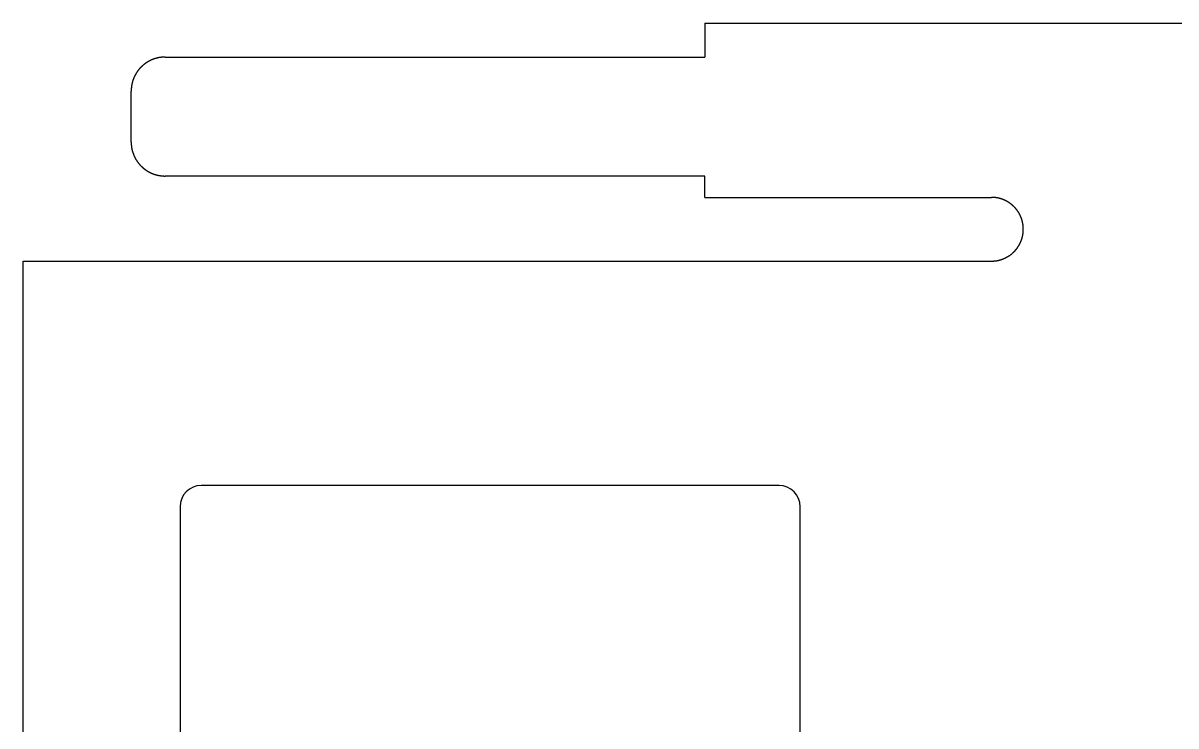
# Model space of a CAD drawing. Header units: millimetres. Extents: x -11 to 340, y -118 to 18.
# Drawn here: x -10.99 to 16.14, y 1.34 to 17.88 of the extents above; entities that cross this region are included whole.
import ezdxf

# ---------------------------------------------------------------- set-up
doc = ezdxf.new("R2010")
doc.units = ezdxf.units.MM
doc.header["$MEASUREMENT"] = 0
doc.layers.add('BLACK', color=7, linetype='CONTINUOUS')

msp = doc.modelspace()

# ---------------------------------------------------------------- linework, layer by layer
at = {"layer": 'BLACK', "linetype": 'Continuous'}
for p, q in [((5.05, 17.882529), (5.05, 17.082529)), ((5.05, 17.882529), (35.05, 17.882529)), ((-8.237494, 16.825536), (-8.240211, 16.822583)), ((-8.234763, 16.828475), (-8.237494, 16.825536)), ((-8.232016, 16.831401), (-8.234763, 16.828475)), ((-8.229256, 16.834312), (-8.232016, 16.831401)), ((-8.22648, 16.83721), (-8.229256, 16.834312)), ((-8.223691, 16.840095), (-8.22648, 16.83721)), ((-8.220887, 16.842965), (-8.223691, 16.840095)), ((-8.218069, 16.845821), (-8.220887, 16.842965)), ((-8.21239, 16.851491), (-8.218069, 16.845821)), ((-8.206654, 16.857104), (-8.21239, 16.851491)), ((-8.200864, 16.86266), (-8.206654, 16.857104)), ((-8.195018, 16.868157), (-8.200864, 16.86266)), ((-8.189119, 16.873595), (-8.195018, 16.868157)), ((-8.183166, 16.878974), (-8.189119, 16.873595)), ((-8.17716, 16.884292), (-8.183166, 16.878974)), ((-8.171102, 16.889551), (-8.17716, 16.884292)), ((-8.164993, 16.894747), (-8.171102, 16.889551)), ((-8.158832, 16.899882), (-8.164993, 16.894747)), ((-8.152622, 16.904955), (-8.158832, 16.899882)), ((-8.146362, 16.909965), (-8.152622, 16.904955)), ((-8.140054, 16.914911), (-8.146362, 16.909965)), ((-8.133698, 16.919793), (-8.140054, 16.914911)), ((-8.127294, 16.924611), (-8.133698, 16.919793)), ((-8.120844, 16.929364), (-8.127294, 16.924611)), ((-8.114347, 16.934051), (-8.120844, 16.929364)), ((-8.107806, 16.938673), (-8.114347, 16.934051)), ((-8.10122, 16.943227), (-8.107806, 16.938673)), ((-8.094591, 16.947715), (-8.10122, 16.943227)), ((-8.087918, 16.952136), (-8.094591, 16.947715)), ((-8.081203, 16.956489), (-8.087918, 16.952136)), ((-8.074447, 16.960773), (-8.081203, 16.956489)), ((-8.067649, 16.964989), (-8.074447, 16.960773)), ((-8.060812, 16.969135), (-8.067649, 16.964989)), ((-8.053935, 16.973212), (-8.060812, 16.969135)), ((-8.047019, 16.977219), (-8.053935, 16.973212)), ((-8.040065, 16.981156), (-8.047019, 16.977219)), ((-8.033073, 16.985022), (-8.040065, 16.981156)), ((-8.026045, 16.988817), (-8.033073, 16.985022)), ((-8.018981, 16.992541), (-8.026045, 16.988817)), ((-8.011882, 16.996192), (-8.018981, 16.992541)), ((-8.004748, 16.999772), (-8.011882, 16.996192)), ((-7.99758, 17.00328), (-8.004748, 16.999772)), ((-7.990379, 17.006714), (-7.99758, 17.00328)), ((-7.983146, 17.010076), (-7.990379, 17.006714)), ((-7.975881, 17.013364), (-7.983146, 17.010076)), ((-7.968584, 17.016579), (-7.975881, 17.013364)), ((-7.961257, 17.01972), (-7.968584, 17.016579)), ((-7.9539, 17.022786), (-7.961257, 17.01972)), ((-7.946514, 17.025779), (-7.9539, 17.022786)), ((-7.939099, 17.028696), (-7.946514, 17.025779)), ((-7.931657, 17.031539), (-7.939099, 17.028696)), ((-7.924187, 17.034307), (-7.931657, 17.031539)), ((-7.91669, 17.036999), (-7.924187, 17.034307)), ((-7.909168, 17.039616), (-7.91669, 17.036999)), ((-7.90162, 17.042157), (-7.909168, 17.039616)), ((-7.894047, 17.044622), (-7.90162, 17.042157)), ((-7.88645, 17.047011), (-7.894047, 17.044622)), ((-7.87883, 17.049323), (-7.88645, 17.047011)), ((-7.871186, 17.051559), (-7.87883, 17.049323)), ((-7.86352, 17.053718), (-7.871186, 17.051559)), ((-7.855833, 17.055801), (-7.86352, 17.053718)), ((-7.848124, 17.057806), (-7.855833, 17.055801)), ((-7.840394, 17.059734), (-7.848124, 17.057806)), ((-7.832644, 17.061585), (-7.840394, 17.059734)), ((-7.824875, 17.063358), (-7.832644, 17.061585)), ((-7.817087, 17.065054), (-7.824875, 17.063358)), ((-7.80928, 17.066672), (-7.817087, 17.065054)), ((-7.801455, 17.068212), (-7.80928, 17.066672)), ((-7.793612, 17.069674), (-7.801455, 17.068212)), ((-7.785753, 17.071058), (-7.793612, 17.069674)), ((-7.777877, 17.072364), (-7.785753, 17.071058)), ((-7.769985, 17.073591), (-7.777877, 17.072364)), ((-7.762078, 17.07474), (-7.769985, 17.073591)), ((-7.754155, 17.07581), (-7.762078, 17.07474)), ((-7.746218, 17.076802), (-7.754155, 17.07581)), ((-7.738267, 17.077715), (-7.746218, 17.076802)), ((-7.730303, 17.078549), (-7.738267, 17.077715)), ((-7.722325, 17.079304), (-7.730303, 17.078549)), ((-7.714334, 17.07998), (-7.722325, 17.079304)), ((-7.706331, 17.080576), (-7.714334, 17.07998)), ((-7.698316, 17.081094), (-7.706331, 17.080576)), ((-7.69029, 17.081532), (-7.698316, 17.081094)), ((-7.682253, 17.081891), (-7.69029, 17.081532)), ((-7.674204, 17.08217), (-7.682253, 17.081891)), ((-7.666146, 17.082369), (-7.674204, 17.08217)), ((-7.658078, 17.082489), (-7.666146, 17.082369)), ((-7.65, 17.082529), (-7.658078, 17.082489)), ((-7.65, 17.082529), (5.05, 17.082529)), ((-8.402779, 16.553956), (-8.404122, 16.550201)), ((-8.401417, 16.557703), (-8.402779, 16.553956)), ((-8.400036, 16.561444), (-8.401417, 16.557703)), ((-8.398636, 16.565177), (-8.400036, 16.561444)), ((-8.397218, 16.568905), (-8.398636, 16.565177)), ((-8.395781, 16.572624), (-8.397218, 16.568905)), ((-8.394324, 16.576338), (-8.395781, 16.572624)), ((-8.39285, 16.580042), (-8.394324, 16.576338)), ((-8.391356, 16.583742), (-8.39285, 16.580042)), ((-8.389844, 16.587432), (-8.391356, 16.583742)), ((-8.388313, 16.591117), (-8.389844, 16.587432)), ((-8.386764, 16.594793), (-8.388313, 16.591117)), ((-8.385196, 16.598462), (-8.386764, 16.594793)), ((-8.38361, 16.602123), (-8.385196, 16.598462)), ((-8.382005, 16.605777), (-8.38361, 16.602123)), ((-8.380382, 16.609422), (-8.382005, 16.605777)), ((-8.37874, 16.613061), (-8.380382, 16.609422)), ((-8.37708, 16.61669), (-8.37874, 16.613061)), ((-8.375402, 16.620313), (-8.37708, 16.61669)), ((-8.373705, 16.623926), (-8.375402, 16.620313)), ((-8.37199, 16.627532), (-8.373705, 16.623926)), ((-8.370257, 16.631129), (-8.37199, 16.627532)), ((-8.368505, 16.634719), (-8.370257, 16.631129)), ((-8.366736, 16.638298), (-8.368505, 16.634719)), ((-8.364948, 16.641871), (-8.366736, 16.638298)), ((-8.363143, 16.645434), (-8.364948, 16.641871)), ((-8.361319, 16.648989), (-8.363143, 16.645434)), ((-8.359478, 16.652534), (-8.361319, 16.648989)), ((-8.357618, 16.656071), (-8.359478, 16.652534)), ((-8.355741, 16.659599), (-8.357618, 16.656071)), ((-8.353845, 16.663118), (-8.355741, 16.659599)), ((-8.351932, 16.666627), (-8.353845, 16.663118)), ((-8.350001, 16.670128), (-8.351932, 16.666627)), ((-8.348052, 16.673619), (-8.350001, 16.670128)), ((-8.346086, 16.677101), (-8.348052, 16.673619)), ((-8.344102, 16.680572), (-8.346086, 16.677101)), ((-8.3421, 16.684036), (-8.344102, 16.680572)), ((-8.340082, 16.687488), (-8.3421, 16.684036)), ((-8.338045, 16.690931), (-8.340082, 16.687488)), ((-8.335992, 16.694364), (-8.338045, 16.690931)), ((-8.33392, 16.697788), (-8.335992, 16.694364)), ((-8.331832, 16.7012), (-8.33392, 16.697788)), ((-8.329726, 16.704604), (-8.331832, 16.7012)), ((-8.327603, 16.707996), (-8.329726, 16.704604)), ((-8.325462, 16.711379), (-8.327603, 16.707996)), ((-8.323305, 16.714751), (-8.325462, 16.711379)), ((-8.321131, 16.718113), (-8.323305, 16.714751)), ((-8.31894, 16.721464), (-8.321131, 16.718113)), ((-8.316731, 16.724805), (-8.31894, 16.721464)), ((-8.314506, 16.728134), (-8.316731, 16.724805)), ((-8.312264, 16.731453), (-8.314506, 16.728134)), ((-8.310006, 16.73476), (-8.312264, 16.731453)), ((-8.30773, 16.738058), (-8.310006, 16.73476)), ((-8.305438, 16.741343), (-8.30773, 16.738058)), ((-8.303129, 16.744618), (-8.305438, 16.741343)), ((-8.300804, 16.747881), (-8.303129, 16.744618)), ((-8.298462, 16.751133), (-8.300804, 16.747881)), ((-8.296104, 16.754373), (-8.298462, 16.751133)), ((-8.29373, 16.757602), (-8.296104, 16.754373)), ((-8.291339, 16.760819), (-8.29373, 16.757602)), ((-8.288932, 16.764025), (-8.291339, 16.760819)), ((-8.286509, 16.767218), (-8.288932, 16.764025)), ((-8.28407, 16.7704), (-8.286509, 16.767218)), ((-8.281615, 16.773569), (-8.28407, 16.7704)), ((-8.279144, 16.776727), (-8.281615, 16.773569)), ((-8.276657, 16.779873), (-8.279144, 16.776727)), ((-8.274154, 16.783006), (-8.276657, 16.779873)), ((-8.271636, 16.786127), (-8.274154, 16.783006)), ((-8.269101, 16.789235), (-8.271636, 16.786127)), ((-8.266552, 16.792331), (-8.269101, 16.789235)), ((-8.263986, 16.795415), (-8.266552, 16.792331)), ((-8.261406, 16.798485), (-8.263986, 16.795415)), ((-8.258809, 16.801543), (-8.261406, 16.798485)), ((-8.256198, 16.804588), (-8.258809, 16.801543)), ((-8.253571, 16.80762), (-8.256198, 16.804588)), ((-8.250929, 16.810639), (-8.253571, 16.80762)), ((-8.248272, 16.813645), (-8.250929, 16.810639)), ((-8.2456, 16.816638), (-8.248272, 16.813645)), ((-8.242913, 16.819617), (-8.2456, 16.816638)), ((-8.240211, 16.822583), (-8.242913, 16.819617)), ((-8.449986, 16.287302), (-8.45, 16.283257)), ((-8.45, 16.283257), (-8.45, 16.282529)), ((-8.45, 15.082529), (-8.45, 16.282529)), ((-8.449952, 16.291343), (-8.449986, 16.287302)), ((-8.449899, 16.295384), (-8.449952, 16.291343)), ((-8.449825, 16.29942), (-8.449899, 16.295384)), ((-8.449732, 16.303456), (-8.449825, 16.29942)), ((-8.449618, 16.307487), (-8.449732, 16.303456)), ((-8.449485, 16.311518), (-8.449618, 16.307487)), ((-8.449331, 16.315544), (-8.449485, 16.311518)), ((-8.449158, 16.31957), (-8.449331, 16.315544)), ((-8.448964, 16.32359), (-8.449158, 16.31957)), ((-8.448751, 16.327611), (-8.448964, 16.32359)), ((-8.448518, 16.331625), (-8.448751, 16.327611)), ((-8.448265, 16.33564), (-8.448518, 16.331625)), ((-8.447992, 16.339649), (-8.448265, 16.33564)), ((-8.447699, 16.343657), (-8.447992, 16.339649)), ((-8.447387, 16.34766), (-8.447699, 16.343657)), ((-8.447054, 16.351663), (-8.447387, 16.34766)), ((-8.446702, 16.35566), (-8.447054, 16.351663)), ((-8.44633, 16.359656), (-8.446702, 16.35566)), ((-8.445938, 16.363646), (-8.44633, 16.359656)), ((-8.445526, 16.367635), (-8.445938, 16.363646)), ((-8.445095, 16.371619), (-8.445526, 16.367635)), ((-8.444644, 16.375602), (-8.445095, 16.371619)), ((-8.444173, 16.379578), (-8.444644, 16.375602)), ((-8.443682, 16.383554), (-8.444173, 16.379578)), ((-8.443172, 16.387524), (-8.443682, 16.383554)), ((-8.442642, 16.391492), (-8.443172, 16.387524)), ((-8.442092, 16.395454), (-8.442642, 16.391492)), ((-8.441522, 16.399415), (-8.442092, 16.395454)), ((-8.440933, 16.40337), (-8.441522, 16.399415)), ((-8.440324, 16.407323), (-8.440933, 16.40337)), ((-8.439696, 16.41127), (-8.440324, 16.407323)), ((-8.439047, 16.415215), (-8.439696, 16.41127)), ((-8.43838, 16.419153), (-8.439047, 16.415215)), ((-8.437692, 16.42309), (-8.43838, 16.419153)), ((-8.436985, 16.427021), (-8.437692, 16.42309)), ((-8.436258, 16.430949), (-8.436985, 16.427021)), ((-8.435513, 16.434871), (-8.436258, 16.430949)), ((-8.434747, 16.43879), (-8.435513, 16.434871)), ((-8.433962, 16.442703), (-8.434747, 16.43879)), ((-8.433157, 16.446614), (-8.433962, 16.442703)), ((-8.432333, 16.450518), (-8.433157, 16.446614)), ((-8.431489, 16.454419), (-8.432333, 16.450518)), ((-8.430626, 16.458313), (-8.431489, 16.454419)), ((-8.429743, 16.462205), (-8.430626, 16.458313)), ((-8.428841, 16.46609), (-8.429743, 16.462205)), ((-8.42792, 16.469972), (-8.428841, 16.46609)), ((-8.426979, 16.473846), (-8.42792, 16.469972)), ((-8.426019, 16.477718), (-8.426979, 16.473846)), ((-8.425039, 16.481583), (-8.426019, 16.477718)), ((-8.42404, 16.485444), (-8.425039, 16.481583)), ((-8.423022, 16.489298), (-8.42404, 16.485444)), ((-8.421985, 16.493149), (-8.423022, 16.489298)), ((-8.420928, 16.496992), (-8.421985, 16.493149)), ((-8.419852, 16.500832), (-8.420928, 16.496992)), ((-8.418757, 16.504664), (-8.419852, 16.500832)), ((-8.417642, 16.508493), (-8.418757, 16.504664)), ((-8.416509, 16.512314), (-8.417642, 16.508493)), ((-8.415356, 16.516131), (-8.416509, 16.512314)), ((-8.414184, 16.51994), (-8.415356, 16.516131)), ((-8.412993, 16.523746), (-8.414184, 16.51994)), ((-8.411783, 16.527543), (-8.412993, 16.523746)), ((-8.410553, 16.531336), (-8.411783, 16.527543)), ((-8.409305, 16.535121), (-8.410553, 16.531336)), ((-8.408038, 16.538902), (-8.409305, 16.535121)), ((-8.406752, 16.542674), (-8.408038, 16.538902)), ((-8.405446, 16.546442), (-8.406752, 16.542674)), ((-8.404122, 16.550201), (-8.405446, 16.546442)), ((-8.45, 15.082529), (-8.44996, 15.074451)), ((-8.44996, 15.074451), (-8.44984, 15.066383)), ((-8.44984, 15.066383), (-8.449641, 15.058325)), ((-8.449641, 15.058325), (-8.449362, 15.050276)), ((-8.449362, 15.050276), (-8.449003, 15.042239)), ((-8.449003, 15.042239), (-8.448565, 15.034213)), ((-8.448565, 15.034213), (-8.448047, 15.026198)), ((-8.448047, 15.026198), (-8.447451, 15.018195)), ((-8.447451, 15.018195), (-8.446775, 15.010204)), ((-8.446775, 15.010204), (-8.44602, 15.002226)), ((-8.44602, 15.002226), (-8.445186, 14.994262)), ((-8.445186, 14.994262), (-8.444273, 14.986311)), ((-8.444273, 14.986311), (-8.443281, 14.978374)), ((-8.443281, 14.978374), (-8.442211, 14.970451)), ((-8.442211, 14.970451), (-8.441062, 14.962544)), ((-8.441062, 14.962544), (-8.439835, 14.954652)), ((-8.439835, 14.954652), (-8.438529, 14.946776)), ((-8.438529, 14.946776), (-8.437145, 14.938917)), ((-8.437145, 14.938917), (-8.435683, 14.931074)), ((-8.435683, 14.931074), (-8.434143, 14.923249)), ((-8.434143, 14.923249), (-8.432525, 14.915442)), ((-8.432525, 14.915442), (-8.430829, 14.907654)), ((-8.430829, 14.907654), (-8.429056, 14.899884)), ((-8.429056, 14.899884), (-8.427205, 14.892135)), ((-8.427205, 14.892135), (-8.425277, 14.884405)), ((-8.425277, 14.884405), (-8.423272, 14.876696)), ((-8.423272, 14.876696), (-8.421189, 14.869008)), ((-8.421189, 14.869008), (-8.41903, 14.861343)), ((-8.41903, 14.861343), (-8.416794, 14.853699)), ((-8.416794, 14.853699), (-8.414482, 14.846079)), ((-8.414482, 14.846079), (-8.412093, 14.838482)), ((-8.412093, 14.838482), (-8.409628, 14.830909)), ((-8.409628, 14.830909), (-8.407087, 14.823361)), ((-8.407087, 14.823361), (-8.40447, 14.815839)), ((-8.40447, 14.815839), (-8.401778, 14.808342)), ((-8.401778, 14.808342), (-8.39901, 14.800872)), ((-8.39901, 14.800872), (-8.396167, 14.79343)), ((-8.396167, 14.79343), (-8.39325, 14.786015)), ((-8.39325, 14.786015), (-8.390257, 14.778629)), ((-8.390257, 14.778629), (-8.387191, 14.771272)), ((-8.387191, 14.771272), (-8.38405, 14.763945)), ((-8.38405, 14.763945), (-8.380835, 14.756648)), ((-8.380835, 14.756648), (-8.377547, 14.749383)), ((-8.377547, 14.749383), (-8.374185, 14.74215)), ((-8.374185, 14.74215), (-8.370751, 14.734949)), ((-8.370751, 14.734949), (-8.367243, 14.727781)), ((-8.367243, 14.727781), (-8.363663, 14.720647)), ((-8.363663, 14.720647), (-8.360012, 14.713548)), ((-8.360012, 14.713548), (-8.356288, 14.706484)), ((-8.356288, 14.706484), (-8.352493, 14.699456)), ((-8.352493, 14.699456), (-8.348627, 14.692464)), ((-8.348627, 14.692464), (-8.34469, 14.68551)), ((-8.34469, 14.68551), (-8.340683, 14.678594)), ((-8.340683, 14.678594), (-8.336606, 14.671717)), ((-8.336606, 14.671717), (-8.33246, 14.66488)), ((-8.33246, 14.66488), (-8.328244, 14.658082)), ((-8.328244, 14.658082), (-8.32396, 14.651326)), ((-8.32396, 14.651326), (-8.319607, 14.644611)), ((-8.319607, 14.644611), (-8.315186, 14.637938)), ((-8.315186, 14.637938), (-8.310699, 14.631309)), ((-8.310699, 14.631309), (-8.306144, 14.624723)), ((-8.306144, 14.624723), (-8.301522, 14.618182)), ((-8.301522, 14.618182), (-8.296835, 14.611685)), ((-8.296835, 14.611685), (-8.292082, 14.605235)), ((-8.292082, 14.605235), (-8.287264, 14.598832)), ((-8.287264, 14.598832), (-8.282382, 14.592475)), ((-8.282382, 14.592475), (-8.277436, 14.586167)), ((-8.277436, 14.586167), (-8.272426, 14.579907)), ((-8.272426, 14.579907), (-8.267353, 14.573697)), ((-8.267353, 14.573697), (-8.262218, 14.567537)), ((-8.262218, 14.567537), (-8.257022, 14.561427)), ((-8.257022, 14.561427), (-8.251764, 14.555369)), ((-8.251764, 14.555369), (-8.246445, 14.549363)), ((-8.246445, 14.549363), (-8.241066, 14.54341)), ((-8.241066, 14.54341), (-8.235628, 14.537511)), ((-8.235628, 14.537511), (-8.230131, 14.531665)), ((-8.230131, 14.531665), (-8.224575, 14.525875)), ((-8.224575, 14.525875), (-8.218962, 14.52014)), ((-8.218962, 14.52014), (-8.213292, 14.514461)), ((-8.213292, 14.514461), (-8.210436, 14.511642)), ((-8.210436, 14.511642), (-8.207566, 14.508838)), ((-8.207566, 14.508838), (-8.204682, 14.506049)), ((-8.204682, 14.506049), (-8.201783, 14.503273)), ((-8.201783, 14.503273), (-8.198872, 14.500513)), ((-8.198872, 14.500513), (-8.195946, 14.497766)), ((-8.195946, 14.497766), (-8.193007, 14.495035)), ((-8.193007, 14.495035), (-8.190054, 14.492318)), ((-8.190054, 14.492318), (-8.187088, 14.489616)), ((-8.187088, 14.489616), (-8.184109, 14.486929)), ((-8.184109, 14.486929), (-8.181116, 14.484257)), ((-8.181116, 14.484257), (-8.17811, 14.4816)), ((-8.17811, 14.4816), (-8.175091, 14.478958)), ((-8.175091, 14.478958), (-8.172059, 14.476331)), ((-8.172059, 14.476331), (-8.169014, 14.47372)), ((-8.169014, 14.47372), (-8.165956, 14.471123)), ((-8.165956, 14.471123), (-8.162886, 14.468543)), ((-8.162886, 14.468543), (-8.159802, 14.465977)), ((-8.159802, 14.465977), (-8.156706, 14.463428)), ((-8.156706, 14.463428), (-8.153598, 14.460893)), ((-8.153598, 14.460893), (-8.150477, 14.458375)), ((-8.150477, 14.458375), (-8.147344, 14.455872)), ((-8.147344, 14.455872), (-8.144198, 14.453385)), ((-8.144198, 14.453385), (-8.141041, 14.450914)), ((-8.141041, 14.450914), (-8.137871, 14.448459)), ((-8.137871, 14.448459), (-8.134689, 14.44602)), ((-8.134689, 14.44602), (-8.131496, 14.443597)), ((-8.131496, 14.443597), (-8.12829, 14.44119)), ((-8.12829, 14.44119), (-8.125073, 14.438799)), ((-8.125073, 14.438799), (-8.121844, 14.436425)), ((-8.121844, 14.436425), (-8.118604, 14.434067)), ((-8.118604, 14.434067), (-8.115352, 14.431725)), ((-8.115352, 14.431725), (-8.112089, 14.4294)), ((-8.112089, 14.4294), (-8.108814, 14.427091)), ((-8.108814, 14.427091), (-8.105529, 14.424799)), ((-8.105529, 14.424799), (-8.102231, 14.422523)), ((-8.102231, 14.422523), (-8.098924, 14.420265)), ((-8.098924, 14.420265), (-8.095605, 14.418023)), ((-8.095605, 14.418023), (-8.092276, 14.415798)), ((-8.092276, 14.415798), (-8.088935, 14.413589)), ((-8.088935, 14.413589), (-8.085584, 14.411398)), ((-8.085584, 14.411398), (-8.082222, 14.409224)), ((-8.082222, 14.409224), (-8.07885, 14.407067)), ((-8.07885, 14.407067), (-8.075467, 14.404926)), ((-8.075467, 14.404926), (-8.072075, 14.402804)), ((-8.072075, 14.402804), (-8.068671, 14.400697)), ((-8.068671, 14.400697), (-8.065259, 14.398609)), ((-8.065259, 14.398609), (-8.061835, 14.396538)), ((-8.061835, 14.396538), (-8.058402, 14.394484)), ((-8.058402, 14.394484), (-8.054959, 14.392447)), ((-8.054959, 14.392447), (-8.051507, 14.390429)), ((-8.051507, 14.390429), (-8.048043, 14.388427)), ((-8.048043, 14.388427), (-8.044572, 14.386443)), ((-8.044572, 14.386443), (-8.04109, 14.384477)), ((-8.04109, 14.384477), (-8.037599, 14.382528)), ((-8.037599, 14.382528), (-8.034098, 14.380597)), ((-8.034098, 14.380597), (-8.030589, 14.378684)), ((-8.030589, 14.378684), (-8.02707, 14.376789)), ((-8.02707, 14.376789), (-8.023543, 14.374911)), ((-8.023543, 14.374911), (-8.020005, 14.373051)), ((-8.020005, 14.373051), (-8.01646, 14.37121)), ((-8.01646, 14.37121), (-8.012905, 14.369386)), ((-8.012905, 14.369386), (-8.009342, 14.367581)), ((-8.009342, 14.367581), (-8.005769, 14.365793)), ((-8.005769, 14.365793), (-8.00219, 14.364024)), ((-8.00219, 14.364024), (-7.9986, 14.362272)), ((-7.9986, 14.362272), (-7.995003, 14.360539)), ((-7.995003, 14.360539), (-7.991397, 14.358824)), ((-7.991397, 14.358824), (-7.987784, 14.357127)), ((-7.987784, 14.357127), (-7.984161, 14.355449)), ((-7.984161, 14.355449), (-7.980532, 14.353789)), ((-7.980532, 14.353789), (-7.976893, 14.352147)), ((-7.976893, 14.352147), (-7.973248, 14.350524)), ((-7.973248, 14.350524), (-7.969594, 14.348919)), ((-7.969594, 14.348919), (-7.965933, 14.347333)), ((-7.965933, 14.347333), (-7.962264, 14.345765)), ((-7.962264, 14.345765), (-7.958588, 14.344216)), ((-7.958588, 14.344216), (-7.954903, 14.342685)), ((-7.954903, 14.342685), (-7.951213, 14.341173)), ((-7.951213, 14.341173), (-7.947513, 14.339679)), ((-7.947513, 14.339679), (-7.943809, 14.338205)), ((-7.943809, 14.338205), (-7.940095, 14.336748)), ((-7.940095, 14.336748), (-7.936376, 14.335311)), ((-7.936376, 14.335311), (-7.932648, 14.333893)), ((-7.932648, 14.333893), (-7.928915, 14.332493)), ((-7.928915, 14.332493), (-7.925174, 14.331112)), ((-7.925174, 14.331112), (-7.921427, 14.32975)), ((-7.921427, 14.32975), (-7.917672, 14.328407)), ((-7.917672, 14.328407), (-7.913913, 14.327083)), ((-7.913913, 14.327083), (-7.910145, 14.325777)), ((-7.910145, 14.325777), (-7.906373, 14.324491)), ((-7.906373, 14.324491), (-7.902592, 14.323224)), ((-7.902592, 14.323224), (-7.898807, 14.321976)), ((-7.898807, 14.321976), (-7.895014, 14.320746)), ((-7.895014, 14.320746), (-7.891217, 14.319536)), ((-7.891217, 14.319536), (-7.887411, 14.318345)), ((-7.887411, 14.318345), (-7.883602, 14.317173)), ((-7.883602, 14.317173), (-7.879785, 14.31602)), ((-7.879785, 14.31602), (-7.875964, 14.314887)), ((-7.875964, 14.314887), (-7.872135, 14.313772)), ((-7.872135, 14.313772), (-7.868303, 14.312677)), ((-7.868303, 14.312677), (-7.864463, 14.311601)), ((-7.864463, 14.311601), (-7.86062, 14.310544)), ((-7.86062, 14.310544), (-7.856769, 14.309507)), ((-7.856769, 14.309507), (-7.852915, 14.308489)), ((-7.852915, 14.308489), (-7.849054, 14.30749)), ((-7.849054, 14.30749), (-7.845189, 14.30651)), ((-7.845189, 14.30651), (-7.841317, 14.30555)), ((-7.841317, 14.30555), (-7.837443, 14.304609)), ((-7.837443, 14.304609), (-7.833561, 14.303688)), ((-7.833561, 14.303688), (-7.829676, 14.302786)), ((-7.829676, 14.302786), (-7.825784, 14.301903)), ((-7.825784, 14.301903), (-7.82189, 14.30104)), ((-7.82189, 14.30104), (-7.817988, 14.300196)), ((-7.817988, 14.300196), (-7.814085, 14.299372)), ((-7.814085, 14.299372), (-7.810174, 14.298567)), ((-7.810174, 14.298567), (-7.806261, 14.297782)), ((-7.806261, 14.297782), (-7.802342, 14.297016)), ((-7.802342, 14.297016), (-7.79842, 14.296271)), ((-7.79842, 14.296271), (-7.794492, 14.295544)), ((-7.794492, 14.295544), (-7.790561, 14.294837)), ((-7.790561, 14.294837), (-7.786624, 14.294149)), ((-7.786624, 14.294149), (-7.782686, 14.293482)), ((-7.782686, 14.293482), (-7.778741, 14.292833)), ((-7.778741, 14.292833), (-7.774794, 14.292205)), ((-7.774794, 14.292205), (-7.770841, 14.291596)), ((-7.770841, 14.291596), (-7.766886, 14.291007)), ((-7.766886, 14.291007), (-7.762925, 14.290437)), ((-7.762925, 14.290437), (-7.758963, 14.289887)), ((-7.758963, 14.289887), (-7.754995, 14.289357)), ((-7.754995, 14.289357), (-7.751025, 14.288847)), ((-7.751025, 14.288847), (-7.747049, 14.288356)), ((-7.747049, 14.288356), (-7.743073, 14.287885)), ((-7.743073, 14.287885), (-7.73909, 14.287434)), ((-7.73909, 14.287434), (-7.735106, 14.287003)), ((-7.735106, 14.287003), (-7.731117, 14.286591)), ((-7.731117, 14.286591), (-7.727127, 14.286199)), ((-7.727127, 14.286199), (-7.723131, 14.285827)), ((-7.723131, 14.285827), (-7.719134, 14.285475)), ((-7.719134, 14.285475), (-7.715131, 14.285142)), ((-7.715131, 14.285142), (-7.711128, 14.28483)), ((-7.711128, 14.28483), (-7.70712, 14.284537)), ((-7.70712, 14.284537), (-7.703111, 14.284264)), ((-7.703111, 14.284264), (-7.699096, 14.284011)), ((-7.699096, 14.284011), (-7.695081, 14.283778)), ((-7.695081, 14.283778), (-7.691061, 14.283565)), ((-7.691061, 14.283565), (-7.687041, 14.283371)), ((-7.687041, 14.283371), (-7.683015, 14.283198)), ((-7.683015, 14.283198), (-7.678989, 14.283044)), ((-7.678989, 14.283044), (-7.674958, 14.282911)), ((-7.674958, 14.282911), (-7.670927, 14.282797)), ((-7.670927, 14.282797), (-7.666891, 14.282704)), ((-7.666891, 14.282704), (-7.662855, 14.28263)), ((-7.662855, 14.28263), (-7.658814, 14.282577)), ((-7.658814, 14.282577), (-7.654773, 14.282543)), ((-7.654773, 14.282543), (-7.650728, 14.282529)), ((-7.650728, 14.282529), (-7.65, 14.282529)), ((5.05, 14.282529), (-7.65, 14.282529)), ((5.05, 13.78), (5.05, 14.282529)), ((5.05, 13.78), (11.8, 13.78)), ((11.800797, 13.78), (11.8, 13.78)), ((11.804714, 13.779985), (11.800797, 13.78)), ((11.808626, 13.779951), (11.804714, 13.779985)), ((11.812539, 13.779897), (11.808626, 13.779951)), ((11.816447, 13.779823), (11.812539, 13.779897)), ((11.820354, 13.779729), (11.816447, 13.779823)), ((11.824257, 13.779615), (11.820354, 13.779729)), ((11.828159, 13.779481), (11.824257, 13.779615)), ((11.832056, 13.779327), (11.828159, 13.779481)), ((11.835954, 13.779153), (11.832056, 13.779327)), ((11.839846, 13.77896), (11.835954, 13.779153)), ((11.843737, 13.778746), (11.839846, 13.77896)), ((11.847623, 13.778512), (11.843737, 13.778746)), ((11.851509, 13.778259), (11.847623, 13.778512)), ((11.85539, 13.777986), (11.851509, 13.778259)), ((11.85927, 13.777692), (11.85539, 13.777986)), ((11.863144, 13.777379), (11.85927, 13.777692)), ((11.867018, 13.777047), (11.863144, 13.777379)), ((11.870886, 13.776694), (11.867018, 13.777047)), ((11.874753, 13.776321), (11.870886, 13.776694)), ((11.878614, 13.775929), (11.874753, 13.776321)), ((11.882475, 13.775517), (11.878614, 13.775929)), ((11.88633, 13.775085), (11.882475, 13.775517)), ((11.890183, 13.774634), (11.88633, 13.775085)), ((11.894031, 13.774162), (11.890183, 13.774634)), ((11.897878, 13.773671), (11.894031, 13.774162)), ((11.901718, 13.77316), (11.897878, 13.773671)), ((11.905558, 13.77263), (11.901718, 13.77316)), ((11.909391, 13.77208), (11.905558, 13.77263)), ((11.913222, 13.77151), (11.909391, 13.77208)), ((11.917048, 13.77092), (11.913222, 13.77151)), ((11.920871, 13.770311), (11.917048, 13.77092)), ((11.924689, 13.769682), (11.920871, 13.770311)), ((11.928504, 13.769034), (11.924689, 13.769682)), ((11.932313, 13.768366), (11.928504, 13.769034)), ((11.936121, 13.767678), (11.932313, 13.768366)), ((11.939921, 13.766971), (11.936121, 13.767678)), ((11.94372, 13.766244), (11.939921, 13.766971)), ((11.947512, 13.765498), (11.94372, 13.766244)), ((11.951301, 13.764732), (11.947512, 13.765498)), ((11.955084, 13.763947), (11.951301, 13.764732)), ((11.958865, 13.763142), (11.955084, 13.763947)), ((11.962638, 13.762318), (11.958865, 13.763142)), ((11.966409, 13.761474), (11.962638, 13.762318)), ((11.970173, 13.760611), (11.966409, 13.761474)), ((11.973934, 13.759728), (11.970173, 13.760611)), ((11.977688, 13.758826), (11.973934, 13.759728)), ((11.98144, 13.757904), (11.977688, 13.758826)), ((11.985183, 13.756964), (11.98144, 13.757904)), ((11.988924, 13.756004), (11.985183, 13.756964)), ((11.992658, 13.755024), (11.988924, 13.756004)), ((11.996388, 13.754025), (11.992658, 13.755024)), ((12.000111, 13.753008), (11.996388, 13.754025)), ((12.00383, 13.75197), (12.000111, 13.753008)), ((12.007542, 13.750914), (12.00383, 13.75197)), ((12.01125, 13.749838), (12.007542, 13.750914)), ((12.01495, 13.748743), (12.01125, 13.749838)), ((12.018647, 13.747629), (12.01495, 13.748743)), ((12.022336, 13.746496), (12.018647, 13.747629)), ((12.026021, 13.745343), (12.022336, 13.746496)), ((12.029697, 13.744172), (12.026021, 13.745343)), ((12.03337, 13.742981), (12.029697, 13.744172)), ((12.037035, 13.741772), (12.03337, 13.742981)), ((12.040695, 13.740543), (12.037035, 13.741772)), ((12.044347, 13.739296), (12.040695, 13.740543)), ((12.047994, 13.738029), (12.044347, 13.739296)), ((12.051633, 13.736744), (12.047994, 13.738029)), ((12.055268, 13.735439), (12.051633, 13.736744)), ((12.058894, 13.734116), (12.055268, 13.735439)), ((12.062515, 13.732774), (12.058894, 13.734116)), ((12.066127, 13.731413), (12.062515, 13.732774)), ((12.069734, 13.730033), (12.066127, 13.731413)), ((12.073332, 13.728635), (12.069734, 13.730033)), ((12.076926, 13.727218), (12.073332, 13.728635)), ((12.08051, 13.725782), (12.076926, 13.727218)), ((12.084088, 13.724327), (12.08051, 13.725782)), ((12.087658, 13.722854), (12.084088, 13.724327)), ((12.091222, 13.721362), (12.087658, 13.722854)), ((12.094777, 13.719852), (12.091222, 13.721362)), ((12.098326, 13.718323), (12.094777, 13.719852)), ((12.101865, 13.716776), (12.098326, 13.718323)), ((12.105399, 13.715209), (12.101865, 13.716776)), ((12.108922, 13.713625), (12.105399, 13.715209)), ((12.11244, 13.712022), (12.108922, 13.713625)), ((12.115948, 13.710402), (12.11244, 13.712022)), ((12.11945, 13.708762), (12.115948, 13.710402)), ((12.122941, 13.707105), (12.11945, 13.708762)), ((12.126426, 13.705428), (12.122941, 13.707105)), ((12.129901, 13.703735), (12.126426, 13.705428)), ((12.133369, 13.702022), (12.129901, 13.703735)), ((12.136827, 13.700292), (12.133369, 13.702022)), ((12.140278, 13.698543), (12.136827, 13.700292)), ((12.143719, 13.696777), (12.140278, 13.698543)), ((12.147153, 13.694993), (12.143719, 13.696777)), ((12.150576, 13.693191), (12.147153, 13.694993)), ((12.153991, 13.69137), (12.150576, 13.693191)), ((12.157396, 13.689533), (12.153991, 13.69137)), ((12.160793, 13.687676), (12.157396, 13.689533)), ((12.16418, 13.685803), (12.160793, 13.687676)), ((12.167558, 13.683912), (12.16418, 13.685803)), ((12.170926, 13.682003), (12.167558, 13.683912)), ((12.174286, 13.680076), (12.170926, 13.682003)), ((12.177634, 13.678132), (12.174286, 13.680076)), ((12.180974, 13.676171), (12.177634, 13.678132)), ((12.184303, 13.674192), (12.180974, 13.676171)), ((12.187624, 13.672195), (12.184303, 13.674192)), ((12.190933, 13.670182), (12.187624, 13.672195)), ((12.194233, 13.66815), (12.190933, 13.670182)), ((12.197522, 13.666102), (12.194233, 13.66815)), ((12.200802, 13.664037), (12.197522, 13.666102)), ((12.20407, 13.661954), (12.200802, 13.664037)), ((12.207329, 13.659854), (12.20407, 13.661954)), ((12.210577, 13.657738), (12.207329, 13.659854)), ((12.213814, 13.655604), (12.210577, 13.657738)), ((12.21704, 13.653454), (12.213814, 13.655604)), ((12.220256, 13.651286), (12.21704, 13.653454)), ((12.223461, 13.649102), (12.220256, 13.651286)), ((12.226655, 13.646901), (12.223461, 13.649102)), ((12.229837, 13.644684), (12.226655, 13.646901)), ((12.233009, 13.64245), (12.229837, 13.644684)), ((12.236169, 13.6402), (12.233009, 13.64245)), ((12.239318, 13.637932), (12.236169, 13.6402)), ((12.242455, 13.635649), (12.239318, 13.637932)), ((12.245581, 13.633349), (12.242455, 13.635649)), ((12.248695, 13.631033), (12.245581, 13.633349)), ((12.251797, 13.628701), (12.248695, 13.631033)), ((12.254888, 13.626352), (12.251797, 13.628701)), ((12.257967, 13.623988), (12.254888, 13.626352)), ((12.261033, 13.621607), (12.257967, 13.623988)), ((12.264088, 13.619211), (12.261033, 13.621607)), ((12.26713, 13.616799), (12.264088, 13.619211)), ((12.27016, 13.61437), (12.26713, 13.616799)), ((12.273177, 13.611927), (12.27016, 13.61437)), ((12.276183, 13.609467), (12.273177, 13.611927)), ((12.279175, 13.606992), (12.276183, 13.609467)), ((12.282155, 13.604502), (12.279175, 13.606992)), ((12.285123, 13.601996), (12.282155, 13.604502)), ((12.288077, 13.599474), (12.285123, 13.601996)), ((12.291019, 13.596938), (12.288077, 13.599474)), ((12.293947, 13.594386), (12.291019, 13.596938)), ((12.296863, 13.591819), (12.293947, 13.594386)), ((12.299765, 13.589237), (12.296863, 13.591819)), ((12.302654, 13.58664), (12.299765, 13.589237)), ((12.30553, 13.584028), (12.302654, 13.58664)), ((12.308392, 13.581401), (12.30553, 13.584028)), ((12.311241, 13.57876), (12.308392, 13.581401)), ((12.314076, 13.576103), (12.311241, 13.57876)), ((12.316898, 13.573433), (12.314076, 13.576103)), ((12.319705, 13.570747), (12.316898, 13.573433)), ((12.322499, 13.568048), (12.319705, 13.570747)), ((12.325279, 13.565334), (12.322499, 13.568048)), ((12.328045, 13.562605), (12.325279, 13.565334)), ((12.330797, 13.559863), (12.328045, 13.562605)), ((12.336258, 13.554335), (12.330797, 13.559863)), ((12.341662, 13.548752), (12.336258, 13.554335)), ((12.347008, 13.543114), (12.341662, 13.548752)), ((12.352295, 13.537422), (12.347008, 13.543114)), ((12.357522, 13.531676), (12.352295, 13.537422)), ((12.36269, 13.525876), (12.357522, 13.531676)), ((12.367798, 13.520025), (12.36269, 13.525876)), ((12.372844, 13.514121), (12.367798, 13.520025)), ((12.377829, 13.508167), (12.372844, 13.514121)), ((12.382751, 13.502163), (12.377829, 13.508167)), ((12.387611, 13.496109), (12.382751, 13.502163)), ((12.392407, 13.490006), (12.387611, 13.496109)), ((12.39714, 13.483855), (12.392407, 13.490006)), ((12.401807, 13.477657), (12.39714, 13.483855)), ((12.40641, 13.471413), (12.401807, 13.477657)), ((12.410948, 13.465122), (12.40641, 13.471413)), ((12.415419, 13.458786), (12.410948, 13.465122)), ((12.419824, 13.452406), (12.415419, 13.458786)), ((12.424162, 13.445983), (12.419824, 13.452406)), ((12.428432, 13.439516), (12.424162, 13.445983)), ((12.432634, 13.433007), (12.428432, 13.439516)), ((12.436769, 13.426456), (12.432634, 13.433007)), ((12.440834, 13.419865), (12.436769, 13.426456)), ((12.44483, 13.413234), (12.440834, 13.419865)), ((12.448756, 13.406564), (12.44483, 13.413234)), ((12.452613, 13.399855), (12.448756, 13.406564)), ((12.456399, 13.393108), (12.452613, 13.399855)), ((12.460114, 13.386324), (12.456399, 13.393108)), ((12.463757, 13.379504), (12.460114, 13.386324)), ((12.46733, 13.372648), (12.463757, 13.379504)), ((12.47083, 13.365757), (12.46733, 13.372648)), ((12.474258, 13.358832), (12.47083, 13.365757)), ((12.477614, 13.351873), (12.474258, 13.358832)), ((12.480896, 13.344882), (12.477614, 13.351873)), ((12.484106, 13.337858), (12.480896, 13.344882)), ((12.487242, 13.330803), (12.484106, 13.337858)), ((12.490304, 13.323718), (12.487242, 13.330803)), ((12.493292, 13.316602), (12.490304, 13.323718)), ((12.496206, 13.309457), (12.493292, 13.316602)), ((12.499045, 13.302283), (12.496206, 13.309457)), ((12.501809, 13.295081), (12.499045, 13.302283)), ((12.504499, 13.287852), (12.501809, 13.295081)), ((12.507112, 13.280597), (12.504499, 13.287852)), ((12.509651, 13.273315), (12.507112, 13.280597)), ((12.512113, 13.266007), (12.509651, 13.273315)), ((12.5145, 13.258675), (12.512113, 13.266007)), ((12.51681, 13.251319), (12.5145, 13.258675)), ((12.519045, 13.243939), (12.51681, 13.251319)), ((12.521202, 13.236536), (12.519045, 13.243939)), ((12.523283, 13.229111), (12.521202, 13.236536)), ((12.525287, 13.221664), (12.523283, 13.229111)), ((12.527214, 13.214196), (12.525287, 13.221664)), ((12.529064, 13.206708), (12.527214, 13.214196)), ((12.530836, 13.199199), (12.529064, 13.206708)), ((12.532531, 13.191671), (12.530836, 13.199199)), ((12.534148, 13.184124), (12.532531, 13.191671)), ((12.535687, 13.176559), (12.534148, 13.184124)), ((12.537149, 13.168976), (12.535687, 13.176559)), ((12.538532, 13.161376), (12.537149, 13.168976)), ((12.539837, 13.153759), (12.538532, 13.161376)), ((12.541064, 13.146125), (12.539837, 13.153759)), ((12.542213, 13.138476), (12.541064, 13.146125)), ((12.543283, 13.130812), (12.542213, 13.138476)), ((12.544274, 13.123133), (12.543283, 13.130812)), ((12.545187, 13.11544), (12.544274, 13.123133)), ((12.546021, 13.107732), (12.545187, 13.11544)), ((12.546775, 13.100012), (12.546021, 13.107732)), ((12.547451, 13.092279), (12.546775, 13.100012)), ((12.548048, 13.084533), (12.547451, 13.092279)), ((12.548565, 13.076775), (12.548048, 13.084533)), ((12.549003, 13.069006), (12.548565, 13.076775)), ((12.549362, 13.061225), (12.549003, 13.069006)), ((12.549641, 13.053434), (12.549362, 13.061225)), ((12.54984, 13.045632), (12.549641, 13.053434)), ((12.54996, 13.037821), (12.54984, 13.045632)), ((12.55, 13.03), (12.54996, 13.037821)), ((12.549985, 13.025286), (12.55, 13.029203)), ((12.55, 13.029203), (12.55, 13.03)), ((12.497218, 12.753074), (12.498635, 12.756667)), ((12.498635, 12.756667), (12.500033, 12.760266)), ((12.500033, 12.760266), (12.501413, 12.763873)), ((12.501413, 12.763873), (12.502774, 12.767485)), ((12.502774, 12.767485), (12.504116, 12.771106)), ((12.504116, 12.771106), (12.505439, 12.774732)), ((12.505439, 12.774732), (12.506744, 12.778366)), ((12.506744, 12.778366), (12.508029, 12.782005)), ((12.508029, 12.782005), (12.509296, 12.785653)), ((12.509296, 12.785653), (12.510543, 12.789305)), ((12.510543, 12.789305), (12.511772, 12.792965)), ((12.511772, 12.792965), (12.512981, 12.796629)), ((12.512981, 12.796629), (12.514172, 12.800302)), ((12.514172, 12.800302), (12.515343, 12.803979)), ((12.515343, 12.803979), (12.516496, 12.807664)), ((12.516496, 12.807664), (12.517629, 12.811352)), ((12.517629, 12.811352), (12.518743, 12.815049)), ((12.518743, 12.815049), (12.519838, 12.81875)), ((12.519838, 12.81875), (12.520914, 12.822458)), ((12.520914, 12.822458), (12.52197, 12.826169)), ((12.52197, 12.826169), (12.523008, 12.829889)), ((12.523008, 12.829889), (12.524025, 12.833612)), ((12.524025, 12.833612), (12.525024, 12.837342)), ((12.525024, 12.837342), (12.526004, 12.841075)), ((12.526004, 12.841075), (12.526964, 12.844816)), ((12.526964, 12.844816), (12.527904, 12.84856)), ((12.527904, 12.84856), (12.528826, 12.852311)), ((12.528826, 12.852311), (12.529728, 12.856065)), ((12.529728, 12.856065), (12.530611, 12.859827)), ((12.530611, 12.859827), (12.531474, 12.863591)), ((12.531474, 12.863591), (12.532318, 12.867362)), ((12.532318, 12.867362), (12.533142, 12.871135)), ((12.533142, 12.871135), (12.533947, 12.874916)), ((12.533947, 12.874916), (12.534732, 12.878698)), ((12.534732, 12.878698), (12.535498, 12.882488)), ((12.535498, 12.882488), (12.536244, 12.88628)), ((12.536244, 12.88628), (12.536971, 12.890079)), ((12.536971, 12.890079), (12.537678, 12.893879)), ((12.537678, 12.893879), (12.538366, 12.897686)), ((12.538366, 12.897686), (12.539034, 12.901495)), ((12.539034, 12.901495), (12.539682, 12.905311)), ((12.539682, 12.905311), (12.540311, 12.909128)), ((12.540311, 12.909128), (12.54092, 12.912952)), ((12.54092, 12.912952), (12.54151, 12.916777)), ((12.54151, 12.916777), (12.54208, 12.920609)), ((12.54208, 12.920609), (12.54263, 12.924442)), ((12.54263, 12.924442), (12.54316, 12.928281)), ((12.54316, 12.928281), (12.543671, 12.932122)), ((12.543671, 12.932122), (12.544162, 12.935969)), ((12.544162, 12.935969), (12.544634, 12.939816)), ((12.544634, 12.939816), (12.545085, 12.94367)), ((12.545085, 12.94367), (12.545517, 12.947525)), ((12.545517, 12.947525), (12.545929, 12.951385)), ((12.545929, 12.951385), (12.546321, 12.955247)), ((12.546321, 12.955247), (12.546694, 12.959114)), ((12.546694, 12.959114), (12.547047, 12.962982)), ((12.547047, 12.962982), (12.547379, 12.966856)), ((12.547379, 12.966856), (12.547692, 12.97073)), ((12.547692, 12.97073), (12.547986, 12.97461)), ((12.547986, 12.97461), (12.548259, 12.978491)), ((12.548259, 12.978491), (12.548512, 12.982376)), ((12.548512, 12.982376), (12.548746, 12.986263)), ((12.548746, 12.986263), (12.54896, 12.990154)), ((12.54896, 12.990154), (12.549153, 12.994046)), ((12.549153, 12.994046), (12.549327, 12.997943)), ((12.549327, 12.997943), (12.549481, 13.001841)), ((12.549481, 13.001841), (12.549615, 13.005743)), ((12.549615, 13.005743), (12.549729, 13.009646)), ((12.549729, 13.009646), (12.549823, 13.013553)), ((12.549823, 13.013553), (12.549897, 13.017461)), ((12.549897, 13.017461), (12.549951, 13.021373)), ((12.549951, 13.021373), (12.549985, 13.025286)), ((12.313114, 12.482992), (12.318753, 12.488338)), ((12.318753, 12.488338), (12.324336, 12.493742)), ((12.324336, 12.493742), (12.329863, 12.499203)), ((12.329863, 12.499203), (12.332605, 12.501955)), ((12.332605, 12.501955), (12.335334, 12.504721)), ((12.335334, 12.504721), (12.338048, 12.507501)), ((12.338048, 12.507501), (12.340748, 12.510294)), ((12.340748, 12.510294), (12.343433, 12.513102)), ((12.343433, 12.513102), (12.346104, 12.515924)), ((12.346104, 12.515924), (12.34876, 12.518759)), ((12.34876, 12.518759), (12.351401, 12.521608)), ((12.351401, 12.521608), (12.354028, 12.52447)), ((12.354028, 12.52447), (12.35664, 12.527346)), ((12.35664, 12.527346), (12.359237, 12.530235)), ((12.359237, 12.530235), (12.361819, 12.533137)), ((12.361819, 12.533137), (12.364386, 12.536052)), ((12.364386, 12.536052), (12.366938, 12.538981)), ((12.366938, 12.538981), (12.369474, 12.541923)), ((12.369474, 12.541923), (12.371996, 12.544877)), ((12.371996, 12.544877), (12.374502, 12.547844)), ((12.374502, 12.547844), (12.376992, 12.550824)), ((12.376992, 12.550824), (12.379467, 12.553817)), ((12.379467, 12.553817), (12.381927, 12.556822)), ((12.381927, 12.556822), (12.38437, 12.55984)), ((12.38437, 12.55984), (12.386799, 12.56287)), ((12.386799, 12.56287), (12.389211, 12.565912)), ((12.389211, 12.565912), (12.391607, 12.568967)), ((12.391607, 12.568967), (12.393988, 12.572033)), ((12.393988, 12.572033), (12.396352, 12.575112)), ((12.396352, 12.575112), (12.398701, 12.578202)), ((12.398701, 12.578202), (12.401033, 12.581305)), ((12.401033, 12.581305), (12.403349, 12.584419)), ((12.403349, 12.584419), (12.405649, 12.587545)), ((12.405649, 12.587545), (12.407932, 12.590682)), ((12.407932, 12.590682), (12.4102, 12.593831)), ((12.4102, 12.593831), (12.41245, 12.596991)), ((12.41245, 12.596991), (12.414684, 12.600163)), ((12.414684, 12.600163), (12.416901, 12.603345)), ((12.416901, 12.603345), (12.419103, 12.606539)), ((12.419103, 12.606539), (12.421286, 12.609743)), ((12.421286, 12.609743), (12.423454, 12.612959)), ((12.423454, 12.612959), (12.425604, 12.616185)), ((12.425604, 12.616185), (12.427738, 12.619423)), ((12.427738, 12.619423), (12.429854, 12.62267)), ((12.429854, 12.62267), (12.431954, 12.625929)), ((12.431954, 12.625929), (12.434037, 12.629198)), ((12.434037, 12.629198), (12.436102, 12.632477)), ((12.436102, 12.632477), (12.43815, 12.635766)), ((12.43815, 12.635766), (12.440182, 12.639067)), ((12.440182, 12.639067), (12.442195, 12.642376)), ((12.442195, 12.642376), (12.444192, 12.645696)), ((12.444192, 12.645696), (12.446171, 12.649025)), ((12.446171, 12.649025), (12.448132, 12.652366)), ((12.448132, 12.652366), (12.450076, 12.655714)), ((12.450076, 12.655714), (12.452003, 12.659074)), ((12.452003, 12.659074), (12.453912, 12.662441)), ((12.453912, 12.662441), (12.455803, 12.66582)), ((12.455803, 12.66582), (12.457676, 12.669206)), ((12.457676, 12.669206), (12.459533, 12.672604)), ((12.459533, 12.672604), (12.46137, 12.676009)), ((12.46137, 12.676009), (12.463191, 12.679424)), ((12.463191, 12.679424), (12.464993, 12.682847)), ((12.464993, 12.682847), (12.466777, 12.68628)), ((12.466777, 12.68628), (12.468543, 12.689721)), ((12.468543, 12.689721), (12.470292, 12.693172)), ((12.470292, 12.693172), (12.472022, 12.69663)), ((12.472022, 12.69663), (12.473735, 12.700098)), ((12.473735, 12.700098), (12.475428, 12.703573)), ((12.475428, 12.703573), (12.477105, 12.707058)), ((12.477105, 12.707058), (12.478762, 12.71055)), ((12.478762, 12.71055), (12.480402, 12.714052)), ((12.480402, 12.714052), (12.482022, 12.71756)), ((12.482022, 12.71756), (12.483625, 12.721077)), ((12.483625, 12.721077), (12.485209, 12.724601)), ((12.485209, 12.724601), (12.486776, 12.728135)), ((12.486776, 12.728135), (12.488323, 12.731674)), ((12.488323, 12.731674), (12.489852, 12.735223)), ((12.489852, 12.735223), (12.491362, 12.738778)), ((12.491362, 12.738778), (12.492854, 12.742342)), ((12.492854, 12.742342), (12.494327, 12.745911)), ((12.494327, 12.745911), (12.495782, 12.74949)), ((12.495782, 12.74949), (12.497218, 12.753074)), ((-10.995, -41.535), (-10.995, 12.28)), ((-10.995, 12.28), (11.8, 12.28)), ((11.8, 12.28), (11.807821, 12.28004)), ((11.807821, 12.28004), (11.815632, 12.28016)), ((11.815632, 12.28016), (11.823434, 12.280359)), ((11.823434, 12.280359), (11.831225, 12.280638)), ((11.831225, 12.280638), (11.839006, 12.280997)), ((11.839006, 12.280997), (11.846775, 12.281435)), ((11.846775, 12.281435), (11.854533, 12.281952)), ((11.854533, 12.281952), (11.862279, 12.282549)), ((11.862279, 12.282549), (11.870012, 12.283225)), ((11.870012, 12.283225), (11.877733, 12.283979)), ((11.877733, 12.283979), (11.88544, 12.284813)), ((11.88544, 12.284813), (11.893133, 12.285726)), ((11.893133, 12.285726), (11.900812, 12.286717)), ((11.900812, 12.286717), (11.908476, 12.287787)), ((11.908476, 12.287787), (11.916126, 12.288936)), ((11.916126, 12.288936), (11.923759, 12.290163)), ((11.923759, 12.290163), (11.931376, 12.291468)), ((11.931376, 12.291468), (11.938976, 12.292851)), ((11.938976, 12.292851), (11.946559, 12.294313)), ((11.946559, 12.294313), (11.954125, 12.295852)), ((11.954125, 12.295852), (11.961672, 12.297469)), ((11.961672, 12.297469), (11.9692, 12.299164)), ((11.9692, 12.299164), (11.976708, 12.300936)), ((11.976708, 12.300936), (11.984197, 12.302786)), ((11.984197, 12.302786), (11.991665, 12.304713)), ((11.991665, 12.304713), (11.999112, 12.306717)), ((11.999112, 12.306717), (12.006537, 12.308798)), ((12.006537, 12.308798), (12.013939, 12.310955)), ((12.013939, 12.310955), (12.021319, 12.313189)), ((12.021319, 12.313189), (12.028676, 12.3155)), ((12.028676, 12.3155), (12.036008, 12.317887)), ((12.036008, 12.317887), (12.043315, 12.320349)), ((12.043315, 12.320349), (12.050597, 12.322888)), ((12.050597, 12.322888), (12.057853, 12.325501)), ((12.057853, 12.325501), (12.065082, 12.328191)), ((12.065082, 12.328191), (12.072284, 12.330955)), ((12.072284, 12.330955), (12.079457, 12.333794)), ((12.079457, 12.333794), (12.086602, 12.336708)), ((12.086602, 12.336708), (12.093718, 12.339696)), ((12.093718, 12.339696), (12.100804, 12.342758)), ((12.100804, 12.342758), (12.107859, 12.345894)), ((12.107859, 12.345894), (12.114882, 12.349103)), ((12.114882, 12.349103), (12.121873, 12.352386)), ((12.121873, 12.352386), (12.128832, 12.355742)), ((12.128832, 12.355742), (12.135757, 12.35917)), ((12.135757, 12.35917), (12.142648, 12.36267)), ((12.142648, 12.36267), (12.149504, 12.366242)), ((12.149504, 12.366242), (12.156324, 12.369886)), ((12.156324, 12.369886), (12.163108, 12.373601)), ((12.163108, 12.373601), (12.169855, 12.377387)), ((12.169855, 12.377387), (12.176564, 12.381244)), ((12.176564, 12.381244), (12.183234, 12.38517)), ((12.183234, 12.38517), (12.189866, 12.389166)), ((12.189866, 12.389166), (12.196457, 12.393231)), ((12.196457, 12.393231), (12.203007, 12.397365)), ((12.203007, 12.397365), (12.209516, 12.401568)), ((12.209516, 12.401568), (12.215983, 12.405838)), ((12.215983, 12.405838), (12.222407, 12.410176)), ((12.222407, 12.410176), (12.228787, 12.414581)), ((12.228787, 12.414581), (12.235122, 12.419052)), ((12.235122, 12.419052), (12.241413, 12.42359)), ((12.241413, 12.42359), (12.247658, 12.428192)), ((12.247658, 12.428192), (12.253856, 12.43286)), ((12.253856, 12.43286), (12.260006, 12.437593)), ((12.260006, 12.437593), (12.266109, 12.442389)), ((12.266109, 12.442389), (12.272163, 12.447248)), ((12.272163, 12.447248), (12.278167, 12.452171)), ((12.278167, 12.452171), (12.284122, 12.457156)), ((12.284122, 12.457156), (12.290025, 12.462202)), ((12.290025, 12.462202), (12.295876, 12.467309)), ((12.295876, 12.467309), (12.301676, 12.472477)), ((12.301676, 12.472477), (12.307422, 12.477705)), ((12.307422, 12.477705), (12.313114, 12.482992)), ((6.8, 7), (-6.799999, 7)), ((-7.3, 6.499999), (-7.3, -6.499999)), ((7.3, -6.5), (7.3, 6.5))]:
    msp.add_line(p, q, dxfattribs=at)
at = {"layer": 'BLACK'}
for centre, radius, start, end in [((-6.799999, 6.499999), 0.500001, 90, 180), ((6.8, 6.5), 0.5, 0, 90)]:
    msp.add_arc(centre, radius, start, end, dxfattribs=at)

doc.saveas('drawing.dxf')
